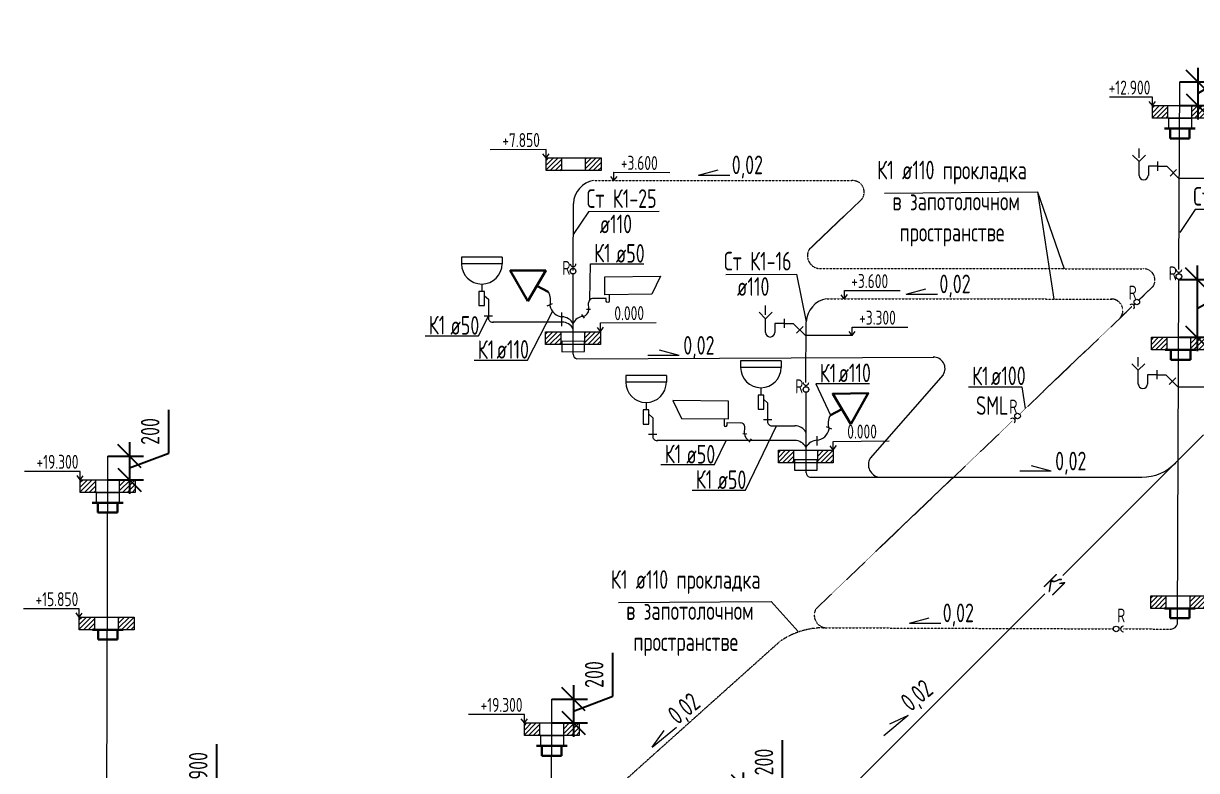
# Model space of a CAD drawing. Header units: millimetres. Extents: x -8689834 to 9419935, y -370377 to 166066.
# Drawn here: x -122383 to -109791, y -314203 to -306186 of the extents above; entities that cross this region are included whole.
import ezdxf

# ---------------------------------------------------------------- set-up
doc = ezdxf.new("R2010")
doc.units = ezdxf.units.MM
doc.header["$MEASUREMENT"] = 0
doc.linetypes.add('01_base$0$DASHED2', pattern=[0.375, 0.25, -0.125])
doc.layers.get('0').update_dxf_attribs({"color": 250, "lineweight": 9})
for name, color, linetype, lineweight in [('_ВК-Text К1', 7, 'Continuous', 30), ('_ВК-К1', 14, 'Continuous', 40), ('_ВК-К3', 30, 'Continuous', 40), ('_ВК-переход на SML', 3, 'Continuous', 30), ('_ВК-противопожарные муфты', 1, 'Continuous', 30), ('_Санпр', 7, 'Continuous', 30), ('_Сантехника', 7, 'Continuous', 30), ('ВК_канализация', 32, 'Continuous', 30), ('тх разм', 250, 'Continuous', 9)]:
    doc.layers.add(name, color=color, linetype=linetype, lineweight=lineweight)
doc.layers.add('PDF __ВК-К1', color=7, linetype='Continuous', true_color=0xb80000)
doc.layers.add('PDF __К14', color=3, linetype='Continuous')
doc.layers.add('PDF _TEKSTBK', color=7, linetype='Continuous')
doc.styles.add('ISOCPEUR', font='isocpeur.ttf', dxfattribs={"width": 0.7})
doc.styles.add('ГОСТ 2.304', font='isocpeur.ttf', dxfattribs={"width": 0.7})
doc.dimstyles.new('СПДС', dxfattribs={"dimscale": 100, "dimtxt": 2.5, "dimasz": 2.5, "dimexe": 1.5, "dimexo": 0, "dimgap": 1, "dimtad": 1, "dimdec": 0, "dimrnd": 1, "dimtxsty": 'ГОСТ 2.304', "dimblk": 'OBLIQUE', "dimcen": 2.5, "dimdle": 1.5, "dimadec": 0, "dimazin": 2, "dimtfac": 0.75, "dimtdec": 0, "dimtmove": 1, "dimatfit": 3, "dimfxl": 1, "dimtolj": 1, "dimarcsym": 1})

# ---------------------------------------------------------------- blocks, each defined once
blk = doc.blocks.new('Протв_муфта')
at = {"layer": '_ВК-противопожарные муфты', "ltscale": 200, "transparency": 33554687}
for p, q in [((-205635, 240869), (-206106, 240869)), ((-206021, 240719), (-206021, 240869)), ((-205721, 240869), (-205721, 240719)), ((-205721, 240719), (-206021, 240719))]:
    blk.add_line(p, q, dxfattribs=at)
blk = doc.blocks.new('_Oblique')
at = {"color": 0, "linetype": 'ByBlock', "lineweight": -2}
blk.add_line((-0.5, -0.5), (0.5, 0.5), dxfattribs=at)
blk = doc.blocks.new('*D2088')
at = {"layer": 'тх разм', "color": 0, "lineweight": -2, "ltscale": 100, "transparency": 16777216}
for p, q in [((-120823, -310797), (-120823, -310331)), ((-121245, -310679), (-121245, -311233)), ((-121477, -310829), (-121095, -310829)), ((-121245, -310956), (-120823, -310797)), ((-121478, -311083), (-121095, -311083))]:
    blk.add_line(p, q, dxfattribs=at)
at = {"layer": 'тх разм', "color": 0, "lineweight": -2, "ltscale": 100, "transparency": 16777216, "xscale": 250, "yscale": 250, "zscale": 250}
for p, rotation in [((-121245, -310829), 90), ((-121245, -311083), 270)]:
    blk.add_blockref('_Oblique', p, dxfattribs=dict(at, rotation=rotation))
at = {"layer": 'тх разм', "color": 0, "lineweight": 13, "ltscale": 100, "transparency": 16777216, "insert": (-121023, -310564), "char_height": 250, "attachment_point": 5, "rotation": 90, "style": 'ГОСТ 2.304'}
blk.add_mtext('\\A1;{\\H0.8x;200}', dxfattribs=at)
blk = doc.blocks.new('*D2089')
at = {"layer": 'тх разм', "color": 0, "lineweight": -2, "ltscale": 100, "transparency": 16777216}
for p, q in [((-120307, -314385), (-120307, -313919)), ((-121299, -314949), (-120307, -314385)), ((-121299, -314488), (-121299, -315410)), ((-121488, -314638), (-121149, -314638)), ((-121490, -315260), (-121149, -315260))]:
    blk.add_line(p, q, dxfattribs=at)
at = {"layer": 'тх разм', "color": 0, "lineweight": -2, "ltscale": 100, "transparency": 16777216, "xscale": 250, "yscale": 250, "zscale": 250}
for p, rotation in [((-121299, -314638), 90), ((-121299, -315260), 270)]:
    blk.add_blockref('_Oblique', p, dxfattribs=dict(at, rotation=rotation))
at = {"layer": 'тх разм', "color": 0, "lineweight": 13, "ltscale": 100, "transparency": 16777216, "insert": (-120507, -314152), "char_height": 250, "attachment_point": 5, "rotation": 90, "style": 'ГОСТ 2.304'}
blk.add_mtext('\\A1;{\\H0.8x;900}', dxfattribs=at)
blk = doc.blocks.new('*D2085')
at = {"layer": 'тх разм', "color": 0, "lineweight": -2, "ltscale": 100, "transparency": 16777216}
for p, q in [((-116057, -313406), (-116057, -312940)), ((-116479, -313287), (-116479, -313842)), ((-116479, -313565), (-116057, -313406)), ((-116711, -313437), (-116329, -313437)), ((-116712, -313692), (-116329, -313692))]:
    blk.add_line(p, q, dxfattribs=at)
at = {"layer": 'тх разм', "color": 0, "lineweight": -2, "ltscale": 100, "transparency": 16777216, "xscale": 250, "yscale": 250, "zscale": 250}
for p, rotation in [((-116479, -313437), 90), ((-116479, -313692), 270)]:
    blk.add_blockref('_Oblique', p, dxfattribs=dict(at, rotation=rotation))
at = {"layer": 'тх разм', "color": 0, "lineweight": 13, "ltscale": 100, "transparency": 16777216, "insert": (-116257, -313173), "char_height": 250, "attachment_point": 5, "rotation": 90, "style": 'ГОСТ 2.304'}
blk.add_mtext('\\A1;{\\H0.8x;200}', dxfattribs=at)
blk = doc.blocks.new('*D2081')
at = {"layer": 'тх разм', "color": 0, "lineweight": -2, "ltscale": 100, "transparency": 16777216}
for p, q in [((-114235, -314345), (-114235, -313879)), ((-114657, -314226), (-114657, -314781)), ((-114889, -314376), (-114507, -314376)), ((-114657, -314504), (-114235, -314345)), ((-114890, -314631), (-114507, -314631))]:
    blk.add_line(p, q, dxfattribs=at)
at = {"layer": 'тх разм', "color": 0, "lineweight": -2, "ltscale": 100, "transparency": 16777216, "xscale": 250, "yscale": 250, "zscale": 250}
for p, rotation in [((-114657, -314376), 90), ((-114657, -314631), 270)]:
    blk.add_blockref('_Oblique', p, dxfattribs=dict(at, rotation=rotation))
at = {"layer": 'тх разм', "color": 0, "lineweight": 13, "ltscale": 100, "transparency": 16777216, "insert": (-114435, -314112), "char_height": 250, "attachment_point": 5, "rotation": 90, "style": 'ГОСТ 2.304'}
blk.add_mtext('\\A1;{\\H0.8x;200}', dxfattribs=at)
blk = doc.blocks.new('*D2091')
at = {"layer": 'тх разм', "color": 0, "lineweight": -2, "ltscale": 100, "transparency": 16777216}
for p, q in [((-109400, -306703), (-109400, -306237)), ((-109778, -306662), (-109778, -307217)), ((-109778, -306939), (-109400, -306703)), ((-109969, -306812), (-109628, -306812)), ((-109970, -307067), (-109628, -307067))]:
    blk.add_line(p, q, dxfattribs=at)
at = {"layer": 'тх разм', "color": 0, "lineweight": -2, "ltscale": 100, "transparency": 16777216, "xscale": 250, "yscale": 250, "zscale": 250}
for p, rotation in [((-109778, -306812), 90), ((-109778, -307067), 270)]:
    blk.add_blockref('_Oblique', p, dxfattribs=dict(at, rotation=rotation))
at = {"layer": 'тх разм', "color": 0, "lineweight": 13, "ltscale": 100, "transparency": 16777216, "insert": (-109600, -306470), "char_height": 250, "attachment_point": 5, "rotation": 90, "style": 'ГОСТ 2.304'}
blk.add_mtext('\\A1;{\\H0.8x;200}', dxfattribs=at)
blk = doc.blocks.new('*D2080')
at = {"layer": 'тх разм', "color": 0, "lineweight": -2, "ltscale": 100, "transparency": 16777216}
for p, q in [((-108792, -308678), (-108792, -308212)), ((-109784, -309243), (-108792, -308678)), ((-109784, -308782), (-109784, -309704)), ((-109973, -308932), (-109634, -308932)), ((-109975, -309554), (-109634, -309554))]:
    blk.add_line(p, q, dxfattribs=at)
at = {"layer": 'тх разм', "color": 0, "lineweight": -2, "ltscale": 100, "transparency": 16777216, "xscale": 250, "yscale": 250, "zscale": 250}
for p, rotation in [((-109784, -308932), 90), ((-109784, -309554), 270)]:
    blk.add_blockref('_Oblique', p, dxfattribs=dict(at, rotation=rotation))
at = {"layer": 'тх разм', "color": 0, "lineweight": 13, "ltscale": 100, "transparency": 16777216, "insert": (-108992, -308445), "char_height": 250, "attachment_point": 5, "rotation": 90, "style": 'ГОСТ 2.304'}
blk.add_mtext('\\A1;{\\H0.8x;900}', dxfattribs=at)
blk = doc.blocks.new('Унитаз')
at = {"layer": '_Сантехника', "lineweight": 30}
blk.add_line((-161311, 33424), (-161137, 33336), dxfattribs=at)
blk.add_lwpolyline([(-161446, 33191), (-161714, 33657), (-161176, 33657)], close=True, dxfattribs=at)

msp = doc.modelspace()

# ---------------------------------------------------------------- hatches: boundary and pattern name
at = {"layer": '_ВК-К3', "lineweight": 13}
h = msp.add_hatch(dxfattribs=at)
h.set_pattern_fill('ANSI31', scale=11.388071, angle=180)
h.set_pattern_definition([(225, (-163844.07, -327434.684), (25.566948, -25.566948), [])])
h.paths.add_polyline_path([(-110265.2, -307202.3), (-110098.5, -307202.3), (-110098.5, -307066.7), (-110265.2, -307066.7)])
h.paths.add_polyline_path([(-109842.7, -307202.3), (-109675.3, -307202.3), (-109675.3, -307066.7), (-109842.7, -307066.7)])
h = msp.add_hatch(dxfattribs=at)
h.set_pattern_fill('ANSI31', scale=11.388071, angle=180)
h.set_pattern_definition([(225, (-170351.475, -327997.035), (25.566948, -25.566948), [])])
h.paths.add_polyline_path([(-116772.7, -307764.7), (-116605.9, -307764.7), (-116605.9, -307629.1), (-116772.7, -307629.1)])
h.paths.add_polyline_path([(-116350.1, -307764.7), (-116182.7, -307764.7), (-116182.7, -307629.1), (-116350.1, -307629.1)])
h = msp.add_hatch(dxfattribs=at)
h.set_pattern_fill('ANSI31', scale=11.388071, angle=180)
h.set_pattern_definition([(225, (-170358.577, -329863.243), (25.566948, -25.566948), [])])
h.paths.add_polyline_path([(-116779.8, -309630.9), (-116613, -309630.9), (-116613, -309495.3), (-116779.8, -309495.3)])
h.paths.add_polyline_path([(-116357.2, -309630.9), (-116189.8, -309630.9), (-116189.8, -309495.3), (-116357.2, -309495.3)])
h = msp.add_hatch(dxfattribs=at)
h.set_pattern_fill('ANSI31', scale=11.388071, angle=180)
h.set_pattern_definition([(225, (-163854.273, -329921.857), (25.566948, -25.566948), [])])
h.paths.add_polyline_path([(-110275.5, -309689.5), (-110108.7, -309689.5), (-110108.7, -309553.9), (-110275.5, -309553.9)])
h.paths.add_polyline_path([(-109852.9, -309689.5), (-109685.5, -309689.5), (-109685.5, -309553.9), (-109852.9, -309553.9)])
h = msp.add_hatch(dxfattribs=at)
h.set_pattern_fill('ANSI31', scale=11.388071, angle=180)
h.set_pattern_definition([(225, (-167859.04, -331134.073), (25.566948, -25.566948), [])])
h.paths.add_polyline_path([(-114280.2, -310901.7), (-114113.5, -310901.7), (-114113.5, -310766.1), (-114280.2, -310766.1)])
h.paths.add_polyline_path([(-113857.6, -310901.7), (-113690.3, -310901.7), (-113690.3, -310766.1), (-113857.6, -310766.1)])
h = msp.add_hatch(dxfattribs=at)
h.set_pattern_fill('ANSI31', scale=11.388071, angle=180)
h.set_pattern_definition([(225, (-175352.13, -331451.36), (25.566948, -25.566948), [])])
h.paths.add_polyline_path([(-121773.3, -311219), (-121606.6, -311219), (-121606.6, -311083.4), (-121773.3, -311083.4)])
h.paths.add_polyline_path([(-121350.7, -311219), (-121183.4, -311219), (-121183.4, -311083.4), (-121350.7, -311083.4)])
h = msp.add_hatch(dxfattribs=at)
h.set_pattern_fill('ANSI31', scale=11.388071, angle=180)
h.set_pattern_definition([(225, (-163862.48, -332694.982), (25.566948, -25.566948), [])])
h.paths.add_polyline_path([(-110283.7, -312462.6), (-110116.9, -312462.6), (-110116.9, -312327), (-110283.7, -312327)])
h.paths.add_polyline_path([(-109861.1, -312462.6), (-109693.7, -312462.6), (-109693.7, -312327), (-109861.1, -312327)])
h = msp.add_hatch(dxfattribs=at)
h.set_pattern_fill('ANSI31', scale=11.388071, angle=180)
h.set_pattern_definition([(225, (-175363.058, -332925.363), (25.566948, -25.566948), [])])
h.paths.add_polyline_path([(-121784.2, -312693), (-121617.5, -312693), (-121617.5, -312557.4), (-121784.2, -312557.4)])
h.paths.add_polyline_path([(-121361.7, -312693), (-121194.3, -312693), (-121194.3, -312557.4), (-121361.7, -312557.4)])
h = msp.add_hatch(dxfattribs=at)
h.set_pattern_fill('ANSI31', scale=11.388071, angle=180)
h.set_pattern_definition([(225, (-170585.448, -334059.976), (25.566948, -25.566948), [])])
h.paths.add_polyline_path([(-117006.6, -313827.6), (-116839.9, -313827.6), (-116839.9, -313692), (-117006.6, -313692)])
h.paths.add_polyline_path([(-116584, -313827.6), (-116416.7, -313827.6), (-116416.7, -313692), (-116584, -313692)])

# ---------------------------------------------------------------- linework, layer by layer
at = {"color": 244, "ltscale": 500, "true_color": 0x991b1e}
for points in [[(-109980.2, -308825.3), (-109971.9, -306812.1)], [(-116483, -308837.5), (-116480.3, -308116.3)], [(-116482.5, -309735.9), (-116483, -308873.4)], [(-109996.1, -312630.4), (-109980.7, -308932)], [(-113983.8, -310037.5), (-113980.7, -309387.2)], [(-113983, -311006.7), (-113983.4, -310144.2)], [(-114342.2, -310502.2), (-114103.2, -310502.2)], [(-121488.7, -314531.6), (-121477.3, -310828.8)], [(-116722, -317140.2), (-116710.6, -313437.4)]]:
    msp.add_lwpolyline(points, dxfattribs=at)
at = {"color": 7, "ltscale": 500}
for points in [[(-110265.2, -307066.7), (-110265.2, -306976.2), (-110726.1, -306976.3)], [(-110265.2, -307066.7), (-110300, -307021.7)], [(-110265.2, -307066.7), (-110233.2, -307024.1)], [(-116772.7, -307629.1), (-116773.2, -307538.6), (-117372.1, -307542.3)], [(-116772.7, -307629.1), (-116807.7, -307584.2)], [(-116772.7, -307629.1), (-116740.8, -307586.3)], [(-116046.3, -307872.3), (-116077.9, -307829.3)], [(-116046.3, -307872.3), (-116011.1, -307827.6)], [(-116045, -307872.3), (-116044.6, -307781.8), (-115445.7, -307784.7)], [(-113139.1, -308005.4), (-111499, -307993.8), (-111210.9, -308817.3)], [(-111499, -307993.8), (-111324.5, -309142.8)], [(-113573, -309140.6), (-113604.6, -309097.6)], [(-113573, -309140.6), (-113537.8, -309095.9)], [(-113571.7, -309140.6), (-113571.3, -309050.1), (-112972.3, -309053)], [(-116189.9, -309490.4), (-116222.3, -309448)], [(-116189.9, -309490.4), (-116190.6, -309399.9), (-115591.7, -309395)], [(-116189.9, -309490.4), (-116155.5, -309445)], [(-113488.8, -309536), (-113520.9, -309493.3)], [(-113488.8, -309536), (-113488.8, -309445.5), (-112889.9, -309445.7)], [(-113488.8, -309536), (-113454.1, -309490.9)], [(-113690.3, -310761.2), (-113722.7, -310718.8)], [(-113690.3, -310761.2), (-113691.1, -310670.7), (-113092.2, -310665.8)], [(-113690.3, -310761.2), (-113656, -310715.8)], [(-121773.3, -311083.4), (-121773.3, -310992.9), (-122372.3, -310993)], [(-121773.3, -311083.4), (-121808, -311038.4)], [(-121773.3, -311083.4), (-121741.2, -311040.8)], [(-115997.5, -312399.6), (-114357.4, -312388), (-114068.9, -312709.9)], [(-121784.2, -312557.4), (-121784.2, -312466.9), (-122383.2, -312467)], [(-121784.2, -312557.4), (-121819, -312512.4)], [(-121784.2, -312557.4), (-121752.2, -312514.8)], [(-117006.6, -313692), (-117006.6, -313601.5), (-117605.6, -313601.7)], [(-117006.6, -313692), (-117041.4, -313647)], [(-117006.6, -313692), (-116974.6, -313649.4)]]:
    msp.add_lwpolyline(points, dxfattribs=at)
at = {"color": 18, "ltscale": 100, "true_color": 0x000000}
for points in [[(-109480.5, -307850.3), (-109979.9, -307850.2)], [(-114843.1, -308878.9), (-114086, -308876.9), (-113980.7, -309387.2)], [(-113488.8, -309536), (-113988.3, -309535.9)], [(-109487.9, -310088.7), (-109987.4, -310088.6)]]:
    msp.add_lwpolyline(points, dxfattribs=at)
at = {"color": 244, "linetype": '01_base$0$DASHED2', "ltscale": 0.5, "true_color": 0x991b1e}
for points in [[(-116263.5, -307869.8), (-113490.3, -307872.3)], [(-113382.2, -308068.5), (-113948.8, -308610.4)], [(-113849, -308814.9), (-110366.1, -308818)], [(-110257.2, -309007.7), (-110410.7, -309154.3)], [(-113764, -309140.7), (-110700.6, -309143.4)], [(-110487.7, -309228.2), (-111690.8, -310377.9)], [(-111768, -310451.5), (-113876.1, -312466.4)], [(-113801, -312670.8), (-110683.7, -312682.7)], [(-110623.7, -312682.9), (-110607, -312683)], [(-110577, -312683.1), (-110063.7, -312685)], [(-119276.4, -317308.9), (-114269.5, -312822.7)]]:
    msp.add_lwpolyline(points, dxfattribs=at)
at = {"color": 7, "ltscale": 500, "elevation": 0}
for points in [[(-116304.4, -309152), (-116297, -308764.9), (-115723.2, -308764.9)], [(-118072.5, -309537.6), (-117498.7, -309537.6), (-117390.7, -309327.5)], [(-117546.2, -309800.7), (-116972.4, -309800.7), (-116703.2, -309277.1)], [(-113302.3, -310052.4), (-113876.1, -310052.4), (-113721.6, -310387.8)], [(-112240.2, -310083.8), (-111666.4, -310083.8), (-111629.6, -310319.3)], [(-115205.9, -311194), (-114632.2, -311194), (-114301.2, -310502.2)], [(-115540, -310920.5), (-114966.2, -310920.5), (-114842, -310660.9)]]:
    msp.add_lwpolyline(points, dxfattribs=at)
at = {"color": 244, "ltscale": 500, "true_color": 0x991b1e, "elevation": 0}
for points in [[(-116602.8, -309389.8), (-117344.4, -309390.1)], [(-114103.2, -310660.7), (-115580.8, -310661.2)]]:
    msp.add_lwpolyline(points, dxfattribs=at)
at = {"color": 244, "ltscale": 500, "true_color": 0x991b1e}
for centre, radius, start, end in [((-116216.9, -308129.4), 263.7, 100.17492, 177.16609), ((-113717.4, -309400.2), 263.7, 100.17492, 177.16609), ((-116608.3, -309479.5), 145.9, 30.6091, 87.84728), ((-116369.2, -309452.7), 123, 93.14444, 157.31688), ((-116608.2, -309535.7), 145.9, 30.6091, 87.84728), ((-116432.3, -309735.3), 50.2, 180.66077, 258.72529), ((-112614.2, -309889.3), 123.3, 327.37541, 92.34798), ((-114108.7, -310648), 145.9, 30.6091, 87.84728), ((-114108.7, -310806.5), 145.9, 30.6091, 87.84728), ((-113856.5, -310804.7), 145.9, 92.96659, 150.20477), ((-113177.7, -310919.9), 136.7, 149.61993, 262.37726), ((-113932.7, -311006.1), 50.2, 180.66077, 258.72529), ((-110380.4, -310548), 507.4, 269.91746, 316.15973), ((-110071.9, -312605.8), 79.6, 275.89178, 342.04954)]:
    msp.add_arc(centre, radius, start, end, dxfattribs=at)
at = {"color": 244, "linetype": '01_base$0$DASHED2', "ltscale": 0.5, "true_color": 0x991b1e}
for centre, radius, start, end in [((-113483.1, -307996.2), 124.1, 324.40557, 93.33685), ((-113830.9, -308679.5), 136.7, 149.61993, 262.37726), ((-110361, -308941.2), 123.3, 327.37541, 92.34798), ((-110705.9, -309266.6), 123.3, 327.37541, 92.34798), ((-113758.2, -312535.5), 136.7, 149.61993, 262.37726), ((-113791.8, -313497.8), 827, 88.92866, 125.27941)]:
    msp.add_arc(centre, radius, start, end, dxfattribs=at)
at = {"layer": '_ВК-Text К1', "color": 7, "lineweight": 13, "ltscale": 100}
for p, q in [((-115137.9, -307812.7), (-114924.8, -307754.9)), ((-115137.9, -307812.7), (-114800.4, -307812.5)), ((-112909.4, -309090.2), (-112696.3, -309032.4)), ((-112909.4, -309090.2), (-112571.9, -309090)), ((-115343.2, -309748.5), (-115680.6, -309748.9)), ((-115343.2, -309748.5), (-115556.4, -309691.1)), ((-111351.3, -310990.2), (-111688.8, -310990.7)), ((-111351.3, -310990.2), (-111564.6, -310932.8)), ((-112873.7, -312620.5), (-112660.6, -312562.7)), ((-112873.7, -312620.5), (-112536.3, -312620.3)), ((-112887.5, -313613.7), (-113146.6, -313829.9)), ((-112887.5, -313613.7), (-113088.1, -313706)), ((-115635.8, -313950.8), (-115372.9, -313739.1)), ((-115635.8, -313950.8), (-115506, -313772.2))]:
    msp.add_line(p, q, dxfattribs=at)
at = {"layer": '_ВК-К1', "lineweight": 13}
for p, q in [((-117392.3, -309208.8, 0), (-117392.3, -309353.1, 0)), ((-116316, -309254.3, 0), (-116316.9, -309183.3, 0)), ((-114395.8, -310321), (-114395.8, -310465.2)), ((-115628.6, -310479.9, 0), (-115628.6, -310624.1, 0)), ((-114642.1, -310586.3, 0), (-114641.3, -310515.3, 0))]:
    msp.add_line(p, q, dxfattribs=at)
at = {"layer": '_ВК-К1', "lineweight": 13, "transparency": 33554687, "elevation": 0, "flags": 128}
for points in [[(-116762.6, -309217.4), (-116703.9, -309192.6)], [(-117347.8, -309327.5), (-117436.7, -309327.5)], [(-116602.8, -309379.2), (-116602.8, -309288.2)], [(-116602.8, -309435.4), (-116602.8, -309344.3)], [(-115584.2, -310598.6), (-115673.1, -310598.6)], [(-113863.4, -310704.5), (-113864.7, -310613.5)], [(-113705.9, -310540.4), (-113765, -310516.4)], [(-113863.3, -310715.1), (-113863.9, -310669.6)]]:
    msp.add_lwpolyline(points, dxfattribs=at)
at = {"layer": '_ВК-К1', "lineweight": 13, "elevation": 0, "flags": 128}
for points in [[(-116362.7, -309347.2), (-116388.4, -309310.7)], [(-116295, -309255.1), (-116339.6, -309256.6)], [(-114663, -310587.1), (-114618.4, -310588.6)], [(-114595.2, -310679.1), (-114569.6, -310642.6)]]:
    msp.add_lwpolyline(points, dxfattribs=at)
at = {"layer": '_ВК-К1', "lineweight": 13, "transparency": 33554687, "flags": 128}
msp.add_lwpolyline([(-114351.3, -310439.6), (-114440.2, -310439.6)], dxfattribs=at)
at = {"layer": '_ВК-К1', "lineweight": 13, "ltscale": 100}
for centre, radius, start, end in [((-116915.2, -309158.9, 0), 191, 343.17424, 29.5988), ((-116584.4, -309183.8, 0), 151, 191.58595, 265.59825), ((-116388, -309258.7, 0), 72.2, 279.59816, 3.52252), ((-117347.5, -309345.5, 0), 45.4, 189.5639, 281.18022), ((-114351, -310457.7), 45.4, 189.5639, 281.18022), ((-113554.2, -310479.7, 0), 191, 151.21508, 197.63963), ((-115583.8, -310616.6, 0), 45.4, 189.5639, 281.18022), ((-114570.1, -310590.6, 0), 72.2, 176.58231, 260.50667), ((-113884.5, -310509.4, 0), 151, 275.21563, 349.22792)]:
    msp.add_arc(centre, radius, start, end, dxfattribs=at)
at = {"layer": '_ВК-К1', "lineweight": 13}
for centre, start, end in [((-116272.8, -309182.7, 0), 90.78171, 180.78171), ((-114685.4, -310514.8, 0), 359.32312, 89.32312)]:
    msp.add_arc(centre, 44.1, start, end, dxfattribs=at)
at = {"layer": '_ВК-К3', "color": 7, "lineweight": 13}
for p, q in [((-110097.9, -307202.3), (-110097.9, -307066.7)), ((-109843.1, -307201.8), (-109842.7, -307066.3)), ((-116605.3, -307764.7), (-116605.3, -307629.1)), ((-116350.5, -307764.2), (-116350.1, -307628.6)), ((-116612.4, -309630.9), (-116612.4, -309495.3)), ((-116357.6, -309630.4), (-116357.2, -309494.8)), ((-110108.1, -309689.5), (-110108.1, -309553.9)), ((-109853.3, -309689), (-109852.9, -309553.4)), ((-114112.9, -310901.7), (-114112.9, -310766.1)), ((-113858, -310901.2), (-113857.6, -310765.6)), ((-121606, -311219), (-121606, -311083.4)), ((-121351.1, -311218.5), (-121350.7, -311082.9)), ((-110116.3, -312462.6), (-110116.3, -312327)), ((-109861.5, -312462.1), (-109861.1, -312326.6)), ((-121616.9, -312693), (-121616.9, -312557.4)), ((-121362.1, -312692.5), (-121361.7, -312556.9)), ((-116839.3, -313827.6), (-116839.3, -313692)), ((-116584.4, -313827.1), (-116584, -313691.5))]:
    msp.add_line(p, q, dxfattribs=at)
for points in [[(-109675.3, -307202.3), (-110265.2, -307202.3), (-110265.2, -307066.7), (-109675.3, -307066.7)], [(-116182.7, -307764.7), (-116772.7, -307764.7), (-116772.7, -307629.1), (-116182.7, -307629.1)], [(-116189.8, -309630.9), (-116779.8, -309630.9), (-116779.8, -309495.3), (-116189.8, -309495.3)], [(-109685.5, -309689.5), (-110275.5, -309689.5), (-110275.5, -309553.9), (-109685.5, -309553.9)], [(-113690.3, -310901.7), (-114280.2, -310901.7), (-114280.2, -310766.1), (-113690.3, -310766.1)], [(-121183.4, -311219), (-121773.3, -311219), (-121773.3, -311083.4), (-121183.4, -311083.4)], [(-109693.7, -312462.6), (-110283.7, -312462.6), (-110283.7, -312327), (-109693.7, -312327)], [(-121194.3, -312693), (-121784.2, -312693), (-121784.2, -312557.4), (-121194.3, -312557.4)], [(-116416.7, -313827.6), (-117006.6, -313827.6), (-117006.6, -313692), (-116416.7, -313692)]]:
    msp.add_lwpolyline(points, close=True, dxfattribs=at)
at = {"layer": '_ВК-переход на SML', "lineweight": 13}
for points in [[(-110089.6, -307202.3), (-109845.9, -307202.3), (-109845.9, -307313.6), (-110089.6, -307313.6)], [(-116360.6, -309596.5), (-116604.2, -309597.7), (-116603.7, -309709), (-116360.1, -309707.8)], [(-113863.2, -310867.3), (-114106.9, -310868.5), (-114106.3, -310979.8), (-113862.7, -310978.7)], [(-121600.3, -311219), (-121356.7, -311219), (-121356.7, -311330.3), (-121600.3, -311330.3)], [(-116831.1, -313827.6), (-116587.4, -313827.6), (-116587.4, -313938.9), (-116831.1, -313938.9)]]:
    msp.add_lwpolyline(points, close=True, dxfattribs=at)
at = {"layer": '_Санпр', "lineweight": 13}
for p, q in [((-117245.5, -308693.9, 0), (-117681.8, -308693.9, 0)), ((-117681.8, -308693.9, 0), (-117681.8, -308764.4, 0)), ((-117245.5, -308693.9, 0), (-117245.5, -308764.4, 0)), ((-117245.5, -308764.4, 0), (-117681.8, -308764.4, 0)), ((-117463.6, -308982.6, 0), (-117463.6, -309061.6, 0)), ((-117433.1, -309109.3, 0), (-117392.3, -309146.1, 0)), ((-117392.3, -309146.1, 0), (-117392.3, -309208.8, 0)), ((-114249, -309806), (-114685.3, -309806)), ((-114685.3, -309806), (-114685.3, -309876.6)), ((-114249, -309876.6), (-114685.3, -309876.6)), ((-114249, -309806), (-114249, -309876.6)), ((-115481.8, -309965, 0), (-115918.1, -309965, 0)), ((-115918.1, -309965, 0), (-115918.1, -310035.5, 0)), ((-115481.8, -309965, 0), (-115481.8, -310035.5, 0)), ((-115481.8, -310035.5, 0), (-115918.1, -310035.5, 0)), ((-114467.1, -310094.7), (-114467.1, -310173.8)), ((-115700, -310253.6, 0), (-115700, -310332.7, 0)), ((-114436.6, -310221.4), (-114395.8, -310258.2)), ((-114395.8, -310258.2), (-114395.8, -310321)), ((-115669.5, -310380.4, 0), (-115628.6, -310417.2, 0)), ((-115628.6, -310417.2, 0), (-115628.6, -310479.9, 0))]:
    msp.add_line(p, q, dxfattribs=at)
at = {"layer": '_Санпр', "lineweight": 13, "elevation": 0}
for points in [[(-117433.1, -309061.6), (-117494.1, -309061.6), (-117494.1, -309214.2), (-117433.1, -309214.2)], [(-115669.5, -310332.7), (-115730.5, -310332.7), (-115730.5, -310485.3), (-115669.5, -310485.3)]]:
    msp.add_lwpolyline(points, close=True, dxfattribs=at)
at = {"layer": '_Санпр', "lineweight": 13}
msp.add_lwpolyline([(-114436.6, -310173.8), (-114497.6, -310173.8), (-114497.6, -310326.4), (-114436.6, -310326.4)], close=True, dxfattribs=at)
for centre in [(-117463.6, -308764.4, 0), (-114467.1, -309876.6), (-115700, -310035.5, 0)]:
    msp.add_arc(centre, 218.1, 180, 0, dxfattribs=at)
at = {"layer": '_Сантехника', "lineweight": 13, "elevation": 0}
for points in [[(-116143.8, -308906.2), (-115544.4, -308898), (-115638.5, -309091.2), (-116141.2, -309098.1)], [(-114814.9, -310238.5), (-115414.3, -310231.5), (-115319.9, -310424.5), (-114817.1, -310430.4)]]:
    msp.add_lwpolyline(points, close=True, dxfattribs=at)
for points in [[(-116097.6, -309097.5), (-116096.6, -309164.6, -1), (-116127.6, -309165), (-116128, -309136.6), (-116274.8, -309138.7)], [(-114860.8, -310429.9), (-114861.6, -310497, 1), (-114830.7, -310497.4), (-114830.3, -310469), (-114683.4, -310470.8)]]:
    msp.add_lwpolyline(points, format="xyb", dxfattribs=at)
at = {"layer": 'PDF __ВК-К1', "lineweight": 13}
for points in [[(-110210.1, -307718.3), (-110308.5, -307718.3)], [(-110210.1, -307668.1), (-110210.1, -307766.5)], [(-110210.1, -307718.3), (-110111.8, -307718.3), (-109979.9, -307850.2)], [(-110007.1, -307751.8), (-110076.2, -307823)], [(-114218.5, -309353.9), (-114218.5, -309452.2)], [(-114218.5, -309404.1), (-114316.9, -309404.1)], [(-114218.5, -309404.1), (-114120.1, -309404.1), (-113988.3, -309535.9)], [(-114015.5, -309437.6), (-114084.6, -309508.7)], [(-110217.6, -309956.8), (-110316, -309956.8)], [(-110217.6, -309906.5), (-110217.6, -310004.9)], [(-110217.6, -309956.8), (-110119.2, -309956.8), (-109987.4, -310088.6)], [(-110014.6, -309990.3), (-110083.7, -310061.4)]]:
    msp.add_lwpolyline(points, dxfattribs=at)
at = {"layer": 'PDF __К14', "lineweight": 13}
for points in [[(-110408.9, -307628.3), (-110408.9, -307527.9)], [(-114417.3, -309314.1), (-114417.3, -309213.6)], [(-110416.4, -309866.8), (-110416.4, -309766.3)]]:
    msp.add_lwpolyline(points, dxfattribs=at)
at = {"layer": 'PDF _TEKSTBK', "lineweight": 13}
for points in [[(-110408.9, -307668.1), (-110478, -307599)], [(-110408.9, -307816.7), (-110408.9, -307668.1), (-110337.8, -307599)], [(-110308.5, -307718.3), (-110308.5, -307816.7)], [(-114417.3, -309353.9), (-114486.4, -309284.8)], [(-114417.3, -309502.4), (-114417.3, -309353.9), (-114346.2, -309284.8)], [(-114316.9, -309404.1), (-114316.9, -309502.4)], [(-110416.4, -309906.5), (-110485.5, -309837.5)], [(-110416.4, -310055.1), (-110416.4, -309906.5), (-110345.3, -309837.5)], [(-110316, -309956.8), (-110316, -310055.1)]]:
    msp.add_lwpolyline(points, dxfattribs=at)
for centre in [(-110359.7, -307815.7), (-114368.1, -309501.4), (-110367.2, -310054.1)]:
    msp.add_arc(centre, 49.2, 180.00001, 359.99999, dxfattribs=at)
at = {"layer": 'ВК_канализация', "color": 18, "lineweight": 13, "ltscale": 500, "true_color": 0x000000}
for points in [[(-115560.2, -308205.2), (-116317.3, -308207.2), (-116482.6, -308452.3)], [(-109140.9, -308180.9), (-109806.5, -308182.6), (-109971.9, -308427.8)]]:
    msp.add_lwpolyline(points, dxfattribs=at)
at = {"layer": 'ВК_канализация', "color": 244, "lineweight": 13, "ltscale": 500, "true_color": 0x991b1e}
for points in [[(-116483.6, -308813.4), (-116483.5, -308796.7)], [(-109980.5, -308872), (-109980.4, -308855.3)], [(-110454, -309195.8), (-110466.1, -309207.4)], [(-116442.1, -309784.5), (-112610.4, -309766.1)], [(-112510.4, -309955.8), (-113295.6, -310850.8), (-113295.6, -310850.8)], [(-113984, -310084.2), (-113983.9, -310067.5)], [(-111734.3, -310419.2), (-111746.3, -310430.8)], [(-111226.4, -312111.4), (-109717.2, -310602.2)], [(-113942.6, -311055.4), (-110379.7, -311055.4)], [(-115631.8, -316517.7), (-111421.4, -312306.4)]]:
    msp.add_lwpolyline(points, dxfattribs=at)
for centre in [(-116483.7, -308843.4), (-109980.7, -308902), (-110432.4, -309175), (-113984.2, -310114.2), (-111712.6, -310398.4), (-110653.7, -312683.4)]:
    msp.add_circle(centre, 30, dxfattribs=at)
for centre, start, end in [((-116483.3, -308766.7), 179.67036, 359.67036), ((-109980.2, -308825.3), 179.67036, 359.67036), ((-110487.7, -309228.2), 313.85249, 133.85249), ((-113983.8, -310037.5), 179.67036, 359.67036), ((-111768, -310451.5), 313.85249, 133.85249), ((-110577, -312683.7), 89.74557, 269.74557)]:
    msp.add_arc(centre, 30, start, end, dxfattribs=at)

# ---------------------------------------------------------------- block references
at = {"layer": '_ВК-К1', "lineweight": 13, "xscale": 0.7, "yscale": 0.7, "zscale": 0.7}
for p in [(34138.6, -475922), (34146.8, -478297.9), (22630, -479938.7), (34138.6, -481071), (22631.7, -481301.4), (27397.4, -482547.3)]:
    msp.add_blockref('Протв_муфта', p, dxfattribs=at)
at = {"layer": '_Сантехника', "lineweight": 13, "yscale": 0.7082066135345115, "zscale": 0.7082066135345115}
for p, xscale, rotation in [((-2615.4, -332597.9, 0), 0.7082066135345115, 0.03796024518622138), ((-227509.5, -335539.9, 0), -0.7082066135345116, 0.7759143565440407)]:
    msp.add_blockref('Унитаз', p, dxfattribs=dict(at, xscale=xscale, rotation=rotation))

# ---------------------------------------------------------------- texts
at = {"layer": 'ВК_канализация', "color": 18, "ltscale": 100, "true_color": 0x000000, "style": 'ISOCPEUR'}
for s, insert, char_height, width, attachment_point, rotation in [('\\pxi-1,l1,t1,5;+12.900', (-110734.9, -306873.9), 150, 7500, 4, 0.04194), ('+7.850', (-117243.4, -307439), 150, 7500, 4, 0.38111), ('\\pxi-1,l1,t1,5;+3.600', (-115574.7, -307684.4), 150, 7500, 6, 359.35803), ('\\pxi-1,l1,t1,5;+3.600', (-113101.4, -308952.7), 150, 7500, 6, 359.35803), ('\\pxi-1,l1,t1,5;0.000', (-115721.9, -309293.6), 150, 7500, 6, 0.43289), ('\\pxi-1,l1,t1,5;+3.300', (-113019.2, -309343.2), 150, 7500, 6, 359.94981), ('\\pxi-1,l1,t1,5;0.000', (-113222.3, -310564.4), 150, 7500, 6, 0.43289), ('\\pxi-1,l1,t1,5;+19.300', (-122242.9, -310890.5), 150, 7500, 4, 0.04194), ('К1', (-111378.1, -312146.9), 200, 5891.51, 4, 315), ('\\pxi-1,l1,t1,5;+15.850', (-122253.9, -312364.5), 150, 7500, 4, 0.04194), ('0,02', (-112909.4, -313520.9), 200, 5891.51, 4, 39.76916), ('0,02', (-115410.8, -313659.5), 200, 5891.51, 4, 38.81657), ('\\pxi-1,l1,t1,5;+19.300', (-117476.3, -313499.2), 150, 7500, 4, 0.04194)]:
    msp.add_mtext(s, dxfattribs=dict(at, insert=insert, char_height=char_height, width=width, attachment_point=attachment_point, rotation=rotation))
at = {"layer": 'ВК_канализация', "color": 18, "ltscale": 100, "true_color": 0x000000, "char_height": 200, "attachment_point": 4, "style": 'ISOCPEUR'}
for s, insert, width in [('0,02', (-114780, -307726.7), 5891.51), ('\\pxi-1,l1,qc,t1,5;К1 ø110 прокладка\\P\\pi0,l0,tz; в запотолочном \\Pпространстве', (-113233.3, -308119), 1634.997), ('Ст К1-25', (-116338.3, -308065.1), 5891.51), ('Ст К1-24', (-109827.5, -308040.6), 5891.51), ('\\pxi-1,l1,t1,5;ø110', (-116198, -308337.5), 7500), ('К1', (-116257.8, -308650.3, 0), 5891.51), ('\\pxi-1,l1,t1,5;ø50', (-116024.6, -308653.5, 0), 7500), ('Ст К1-16', (-114864.1, -308736.8), 5891.51), ('\\pxi-1,l1,t1,5;ø110', (-114723.8, -309009.2), 7500), ('0,02', (-112551.5, -309004.2), 5891.51), ('К1', (-118033.4, -309423, 0), 5891.51), ('\\pxi-1,l1,t1,5;ø50', (-117800.2, -309426.1, 0), 7500), ('К1', (-117507, -309686.1, 0), 5891.51), ('\\pxi-1,l1,t1,5;ø110', (-117305, -309683.4, 0), 7500), ('0,02', (-115300.7, -309663.1), 5891.51), ('К1', (-113836.9, -309937.8, 0), 5891.51), ('\\pxi-1,l1,t1,5;ø110', (-113634.9, -309935.1, 0), 7500), ('К1', (-112201, -309969.3, 0), 5891.51), ('\\pxi-1,l1,t1,5;ø100', (-111999, -309966.6, 0), 7500), ('SML', (-112158.6, -310285.6), 5891.51), ('К1', (-115500.8, -310805.9, 0), 5891.51), ('\\pxi-1,l1,t1,5;ø50', (-115267.6, -310809, 0), 7500), ('0,02', (-111308.9, -310904.9), 5891.51), ('К1', (-115166.8, -311079.4, 0), 5891.51), ('\\pxi-1,l1,t1,5;ø50', (-114933.6, -311082.6, 0), 7500), ('\\pxi-1,l1,qc,t1,5;К1 ø110 прокладка\\P\\pi0,l0,tz; в запотолочном \\Pпространстве', (-116091.7, -312513.2), 1634.997), ('0,02', (-112515.9, -312534.5), 5891.51)]:
    msp.add_mtext(s, dxfattribs=dict(at, insert=insert, width=width))
at = {"layer": 'ВК_канализация', "color": 7, "ltscale": 100, "char_height": 150, "width": 7500, "attachment_point": 4, "rotation": 0.04194, "style": 'ISOCPEUR'}
for insert in [(-116599.5, -308809.8), (-110089.6, -308868.4), (-110520.2, -309074.8), (-114100, -310080.6), (-111800.4, -310298.2), (-110643.7, -312539.6)]:
    msp.add_mtext('\\pxi-1,l1,t1,5;R', dxfattribs=dict(at, insert=insert))

# ---------------------------------------------------------------- dimensions: what is measured, and where the dimension line sits
at = {"layer": 'тх разм', "color": 7, "lineweight": 13, "ltscale": 100}
for base, p1, p2, text, picture, middle in [((-109778.3, -307066.7), (-109969.3, -306812.1), (-109970.3, -307066.7), '{\\H0.8x;200}', '*D2091', (-109400.4, -306602.7)), ((-109783.8, -309553.9), (-109973.1, -308932), (-109974.9, -309553.9), '{\\H0.8x;900}', '*D2080', (-108792.1, -308578.3)), ((-121245.4, -311083.4), (-121477.3, -310828.8), (-121478.3, -311083.4), '{\\H0.8x;200}', '*D2088', (-120823.2, -310697.2)), ((-116478.7, -313692), (-116710.6, -313437.4), (-116711.7, -313692), '{\\H0.8x;200}', '*D2085', (-116056.5, -313305.8)), ((-121299.1, -315260.2), (-121488.3, -314638.3), (-121490.2, -315260.2), '{\\H0.8x;900}', '*D2089', (-120307.4, -314284.6)), ((-114656.7, -314631), (-114888.6, -314376.4), (-114889.6, -314631), '{\\H0.8x;200}', '*D2081', (-114234.5, -314244.8))]:
    dim = msp.add_linear_dim(base=base, p1=p1, p2=p2, angle=90, text=text, dimstyle='СПДС', dxfattribs=at)
    dim.commit()
    dim.dimension.update_dxf_attribs({"geometry": picture, "text_midpoint": middle, "dimtype": 160})

doc.saveas('drawing.dxf')
